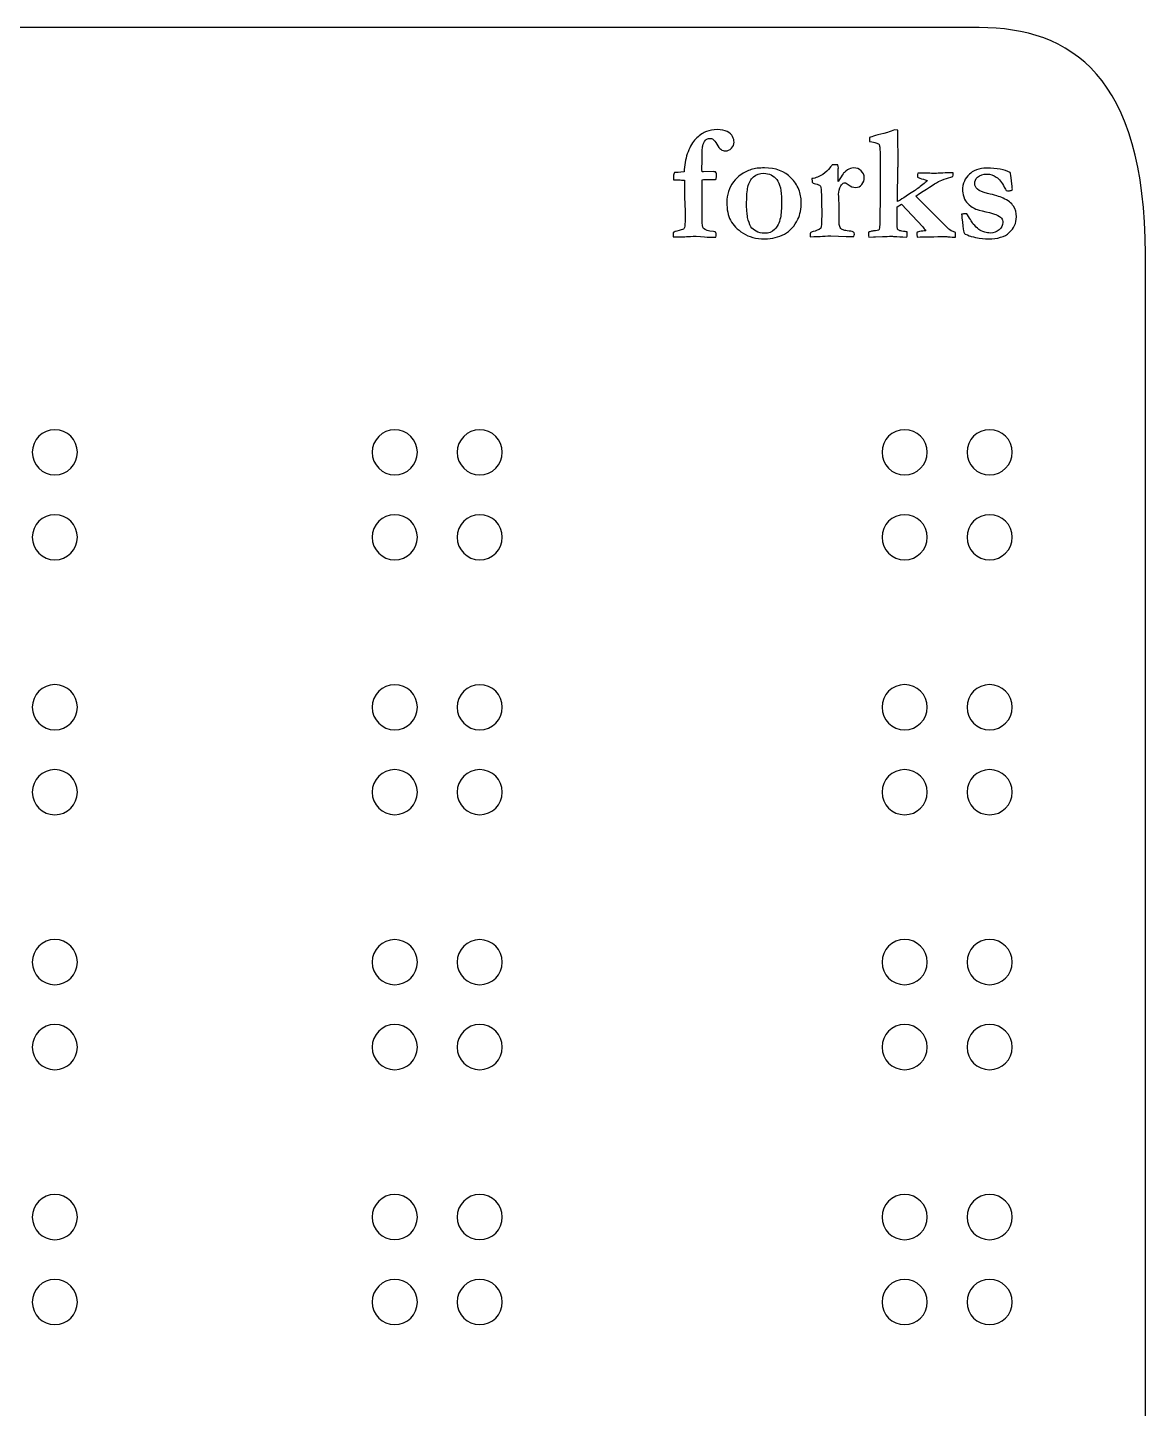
# Model space of a CAD drawing. Extents: x 18 to 78, y 139 to 281.
# Drawn here: x 49.84 to 78.32, y 245.33 to 280.52 of the extents above; entities that cross this region are included whole.
import ezdxf

# ---------------------------------------------------------------- set-up
doc = ezdxf.new("R2010")
doc.units = 0
doc.header["$MEASUREMENT"] = 0
doc.layers.add('LAYER_1', color=7, linetype='CONTINUOUS')

# ---------------------------------------------------------------- blocks, each defined once
blk = doc.blocks.new('BLOCK_3')
at = {"layer": 'LAYER_1', "color": 106}
for points, knots in [([(66.289, 275.183), (66.289, 275.183), (66.287, 275.299), (66.287, 275.299), (66.308, 275.309), (66.358, 275.326), (66.435, 275.347), (66.511, 275.369), (66.553, 275.384), (66.561, 275.394), (66.576, 275.409), (66.584, 275.43), (66.584, 275.458), (66.584, 275.458), (66.584, 275.503), (66.584, 275.503), (66.59, 275.632), (66.592, 275.703), (66.592, 275.718), (66.592, 275.731), (66.591, 275.748), (66.59, 275.77), (66.59, 275.77), (66.588, 275.795), (66.588, 275.795), (66.588, 275.795), (66.59, 275.821), (66.59, 275.821), (66.59, 275.821), (66.59, 275.84), (66.59, 275.84), (66.59, 275.84), (66.578, 276.196), (66.578, 276.196), (66.578, 276.196), (66.575, 276.593), (66.575, 276.593), (66.575, 276.593), (66.571, 276.632), (66.571, 276.632), (66.546, 276.632), (66.51, 276.633), (66.462, 276.636), (66.462, 276.636), (66.332, 276.636), (66.332, 276.636), (66.323, 276.637), (66.311, 276.639), (66.296, 276.643), (66.295, 276.68), (66.294, 276.71), (66.294, 276.732), (66.294, 276.771), (66.304, 276.802), (66.323, 276.826), (66.364, 276.826), (66.446, 276.831), (66.567, 276.84), (66.571, 277.005), (66.597, 277.158), (66.646, 277.303), (66.695, 277.447), (66.757, 277.562), (66.831, 277.649), (66.831, 277.649), (66.885, 277.709), (66.885, 277.709), (66.976, 277.786), (67.059, 277.84), (67.136, 277.871), (67.213, 277.902), (67.303, 277.918), (67.408, 277.918), (67.51, 277.918), (67.594, 277.901), (67.661, 277.868), (67.729, 277.835), (67.774, 277.792), (67.8, 277.741), (67.826, 277.689), (67.838, 277.641), (67.838, 277.597), (67.838, 277.542), (67.816, 277.491), (67.77, 277.445), (67.725, 277.399), (67.674, 277.376), (67.619, 277.376), (67.578, 277.376), (67.537, 277.39), (67.497, 277.417), (67.469, 277.438), (67.436, 277.481), (67.397, 277.546), (67.358, 277.612), (67.327, 277.654), (67.305, 277.671), (67.283, 277.688), (67.253, 277.696), (67.218, 277.696), (67.175, 277.696), (67.138, 277.679), (67.106, 277.646), (67.075, 277.613), (67.053, 277.565), (67.04, 277.504), (67.027, 277.442), (67.022, 277.318), (67.022, 277.132), (67.022, 277.132), (67.02, 276.904), (67.02, 276.904), (67.02, 276.904), (67.022, 276.844), (67.022, 276.844), (67.022, 276.844), (67.06, 276.842), (67.06, 276.842), (67.06, 276.842), (67.305, 276.848), (67.305, 276.848), (67.317, 276.848), (67.336, 276.846), (67.362, 276.842), (67.382, 276.825), (67.391, 276.812), (67.391, 276.801), (67.391, 276.801), (67.387, 276.762), (67.387, 276.762), (67.387, 276.762), (67.387, 276.706), (67.387, 276.706), (67.387, 276.698), (67.385, 276.682), (67.381, 276.658), (67.368, 276.651), (67.354, 276.648), (67.337, 276.648), (67.337, 276.648), (67.319, 276.648), (67.319, 276.648), (67.319, 276.648), (67.162, 276.644), (67.162, 276.644), (67.137, 276.644), (67.116, 276.645), (67.103, 276.648), (67.103, 276.648), (67.084, 276.648), (67.084, 276.648), (67.07, 276.648), (67.05, 276.645), (67.022, 276.639), (67.022, 276.639), (67.021, 276.537), (67.021, 276.537), (67.021, 276.528), (67.021, 276.513), (67.022, 276.492), (67.024, 276.413), (67.025, 276.36), (67.025, 276.331), (67.025, 276.331), (67.024, 276.027), (67.024, 276.027), (67.024, 276.027), (67.027, 275.806), (67.027, 275.806), (67.027, 275.806), (67.025, 275.629), (67.025, 275.629), (67.022, 275.503), (67.035, 275.428), (67.062, 275.402), (67.102, 275.362), (67.185, 275.335), (67.31, 275.321), (67.334, 275.319), (67.355, 275.314), (67.374, 275.306), (67.38, 275.273), (67.382, 275.252), (67.382, 275.242), (67.382, 275.227), (67.38, 275.205), (67.374, 275.178), (67.374, 275.178), (67.226, 275.178), (67.226, 275.178), (67.213, 275.178), (67.133, 275.183), (66.984, 275.192), (66.984, 275.192), (66.873, 275.2), (66.873, 275.2), (66.765, 275.2), (66.683, 275.198), (66.623, 275.193), (66.593, 275.19), (66.481, 275.186), (66.289, 275.183)], [0, 0, 0, 0, 1, 1, 1, 2, 2, 2, 3, 3, 3, 4, 4, 4, 5, 5, 5, 6, 6, 6, 7, 7, 7, 8, 8, 8, 9, 9, 9, 10, 10, 10, 11, 11, 11, 12, 12, 12, 13, 13, 13, 14, 14, 14, 15, 15, 15, 16, 16, 16, 17, 17, 17, 18, 18, 18, 19, 19, 19, 20, 20, 20, 21, 21, 21, 22, 22, 22, 23, 23, 23, 24, 24, 24, 25, 25, 25, 26, 26, 26, 27, 27, 27, 28, 28, 28, 29, 29, 29, 30, 30, 30, 31, 31, 31, 32, 32, 32, 33, 33, 33, 34, 34, 34, 35, 35, 35, 36, 36, 36, 37, 37, 37, 38, 38, 38, 39, 39, 39, 40, 40, 40, 41, 41, 41, 42, 42, 42, 43, 43, 43, 44, 44, 44, 45, 45, 45, 46, 46, 46, 47, 47, 47, 48, 48, 48, 49, 49, 49, 50, 50, 50, 51, 51, 51, 52, 52, 52, 53, 53, 53, 54, 54, 54, 55, 55, 55, 56, 56, 56, 57, 57, 57, 58, 58, 58, 59, 59, 59, 60, 60, 60, 61, 61, 61, 62, 62, 62, 63, 63, 63, 64, 64, 64, 65, 65, 65, 66, 66, 66, 67, 67, 67, 67]), ([(71.264, 275.302), (71.289, 275.315), (71.314, 275.323), (71.338, 275.327), (71.363, 275.331), (71.381, 275.335), (71.392, 275.337), (71.472, 275.345), (71.518, 275.353), (71.531, 275.358), (71.54, 275.387), (71.547, 275.432), (71.549, 275.494), (71.549, 275.494), (71.562, 276.367), (71.562, 276.367), (71.562, 276.367), (71.562, 276.485), (71.562, 276.485), (71.562, 276.485), (71.564, 276.573), (71.564, 276.573), (71.564, 276.573), (71.564, 277.166), (71.564, 277.166), (71.564, 277.306), (71.559, 277.407), (71.549, 277.469), (71.548, 277.484), (71.543, 277.507), (71.535, 277.537), (71.507, 277.56), (71.481, 277.576), (71.454, 277.586), (71.428, 277.595), (71.373, 277.604), (71.289, 277.614), (71.287, 277.631), (71.287, 277.645), (71.287, 277.655), (71.287, 277.67), (71.288, 277.692), (71.291, 277.721), (71.344, 277.739), (71.495, 277.781), (71.744, 277.847), (71.813, 277.866), (71.874, 277.888), (71.928, 277.911), (71.928, 277.911), (72.012, 277.907), (72.012, 277.907), (72.012, 277.907), (72.016, 276.991), (72.016, 276.991), (72.016, 276.984), (72.014, 276.94), (72.01, 276.859), (72.009, 276.83), (72.008, 276.772), (72.008, 276.688), (72.008, 276.688), (72.004, 276.378), (72.004, 276.378), (72.004, 276.378), (72.004, 276.083), (72.004, 276.083), (72.072, 276.124), (72.216, 276.217), (72.433, 276.36), (72.508, 276.409), (72.591, 276.471), (72.684, 276.546), (72.722, 276.576), (72.75, 276.6), (72.768, 276.619), (72.746, 276.629), (72.725, 276.637), (72.704, 276.642), (72.652, 276.655), (72.589, 276.676), (72.516, 276.706), (72.515, 276.725), (72.514, 276.739), (72.514, 276.748), (72.514, 276.762), (72.516, 276.783), (72.521, 276.811), (72.521, 276.811), (72.673, 276.813), (72.673, 276.813), (72.686, 276.813), (72.721, 276.812), (72.779, 276.808), (72.838, 276.805), (72.897, 276.803), (72.956, 276.803), (73.004, 276.803), (73.072, 276.806), (73.159, 276.812), (73.246, 276.818), (73.3, 276.821), (73.321, 276.821), (73.343, 276.821), (73.376, 276.82), (73.42, 276.817), (73.421, 276.802), (73.422, 276.791), (73.422, 276.784), (73.422, 276.77), (73.419, 276.751), (73.414, 276.726), (73.414, 276.726), (73.251, 276.673), (73.251, 276.673), (73.161, 276.647), (73.094, 276.62), (73.047, 276.594), (72.932, 276.529), (72.739, 276.405), (72.467, 276.221), (72.5, 276.187), (72.535, 276.152), (72.571, 276.118), (72.571, 276.118), (72.624, 276.068), (72.624, 276.068), (72.624, 276.068), (72.777, 275.915), (72.777, 275.915), (72.777, 275.915), (73.114, 275.575), (73.114, 275.575), (73.114, 275.575), (73.309, 275.38), (73.309, 275.38), (73.337, 275.36), (73.394, 275.331), (73.48, 275.294), (73.481, 275.255), (73.482, 275.231), (73.482, 275.224), (73.482, 275.213), (73.481, 275.196), (73.48, 275.174), (73.465, 275.174), (73.42, 275.177), (73.346, 275.184), (73.303, 275.19), (73.265, 275.192), (73.234, 275.192), (72.948, 275.192), (72.704, 275.189), (72.502, 275.182), (72.502, 275.203), (72.501, 275.219), (72.498, 275.23), (72.498, 275.23), (72.496, 275.262), (72.496, 275.262), (72.496, 275.271), (72.499, 275.287), (72.506, 275.308), (72.541, 275.319), (72.587, 275.328), (72.644, 275.333), (72.668, 275.334), (72.694, 275.337), (72.721, 275.341), (72.7, 275.378), (72.675, 275.412), (72.644, 275.444), (72.644, 275.444), (72.107, 276.016), (72.107, 276.016), (72.107, 276.016), (71.994, 275.955), (71.994, 275.955), (71.994, 275.955), (71.994, 275.523), (71.994, 275.523), (71.994, 275.51), (71.995, 275.488), (71.998, 275.455), (71.998, 275.455), (72, 275.378), (72, 275.378), (72.028, 275.36), (72.049, 275.348), (72.065, 275.342), (72.088, 275.334), (72.132, 275.327), (72.197, 275.32), (72.215, 275.319), (72.231, 275.316), (72.246, 275.312), (72.246, 275.312), (72.246, 275.259), (72.246, 275.259), (72.246, 275.259), (72.251, 275.221), (72.251, 275.221), (72.251, 275.214), (72.248, 275.202), (72.244, 275.186), (72.244, 275.186), (72.23, 275.18), (72.23, 275.18), (72.103, 275.185), (72.002, 275.19), (71.928, 275.196), (71.888, 275.199), (71.857, 275.201), (71.833, 275.201), (71.821, 275.201), (71.79, 275.2), (71.742, 275.199), (71.742, 275.199), (71.624, 275.199), (71.624, 275.199), (71.624, 275.199), (71.446, 275.184), (71.446, 275.184), (71.446, 275.184), (71.393, 275.186), (71.393, 275.186), (71.393, 275.186), (71.271, 275.18), (71.271, 275.18), (71.265, 275.203), (71.262, 275.225), (71.262, 275.244), (71.262, 275.26), (71.263, 275.279), (71.264, 275.302)], [0, 0, 0, 0, 1, 1, 1, 2, 2, 2, 3, 3, 3, 4, 4, 4, 5, 5, 5, 6, 6, 6, 7, 7, 7, 8, 8, 8, 9, 9, 9, 10, 10, 10, 11, 11, 11, 12, 12, 12, 13, 13, 13, 14, 14, 14, 15, 15, 15, 16, 16, 16, 17, 17, 17, 18, 18, 18, 19, 19, 19, 20, 20, 20, 21, 21, 21, 22, 22, 22, 23, 23, 23, 24, 24, 24, 25, 25, 25, 26, 26, 26, 27, 27, 27, 28, 28, 28, 29, 29, 29, 30, 30, 30, 31, 31, 31, 32, 32, 32, 33, 33, 33, 34, 34, 34, 35, 35, 35, 36, 36, 36, 37, 37, 37, 38, 38, 38, 39, 39, 39, 40, 40, 40, 41, 41, 41, 42, 42, 42, 43, 43, 43, 44, 44, 44, 45, 45, 45, 46, 46, 46, 47, 47, 47, 48, 48, 48, 49, 49, 49, 50, 50, 50, 51, 51, 51, 52, 52, 52, 53, 53, 53, 54, 54, 54, 55, 55, 55, 56, 56, 56, 57, 57, 57, 58, 58, 58, 59, 59, 59, 60, 60, 60, 61, 61, 61, 62, 62, 62, 63, 63, 63, 64, 64, 64, 65, 65, 65, 66, 66, 66, 67, 67, 67, 68, 68, 68, 69, 69, 69, 70, 70, 70, 71, 71, 71, 72, 72, 72, 73, 73, 73, 74, 74, 74, 75, 75, 75, 76, 76, 76, 77, 77, 77, 78, 78, 78, 78]), ([(69.288, 276.69), (69.376, 276.604), (69.442, 276.506), (69.486, 276.395), (69.529, 276.284), (69.551, 276.18), (69.551, 276.082), (69.551, 275.897), (69.523, 275.748), (69.466, 275.635), (69.38, 275.464), (69.265, 275.338), (69.121, 275.257), (68.976, 275.176), (68.808, 275.135), (68.616, 275.135), (68.4, 275.135), (68.218, 275.183), (68.068, 275.279), (67.919, 275.376), (67.811, 275.486), (67.747, 275.608), (67.684, 275.731), (67.652, 275.883), (67.652, 276.065), (67.652, 276.158), (67.667, 276.25), (67.697, 276.343), (67.727, 276.436), (67.769, 276.517), (67.822, 276.586), (67.875, 276.655), (67.933, 276.712), (67.997, 276.759), (68.089, 276.826), (68.182, 276.873), (68.275, 276.901), (68.368, 276.929), (68.481, 276.943), (68.614, 276.943), (68.902, 276.944), (69.127, 276.859), (69.288, 276.69)], [0, 0, 0, 0, 1, 1, 1, 2, 2, 2, 3, 3, 3, 4, 4, 4, 5, 5, 5, 6, 6, 6, 7, 7, 7, 8, 8, 8, 9, 9, 9, 10, 10, 10, 11, 11, 11, 12, 12, 12, 13, 13, 13, 14, 14, 14, 14]), ([(69.782, 275.287), (69.8, 275.302), (69.823, 275.314), (69.852, 275.321), (69.922, 275.336), (69.99, 275.364), (70.053, 275.404), (70.065, 275.437), (70.071, 275.548), (70.071, 275.738), (70.071, 276.086), (70.064, 276.321), (70.049, 276.444), (70.046, 276.465), (70.035, 276.485), (70.015, 276.501), (69.981, 276.519), (69.934, 276.535), (69.875, 276.549), (69.848, 276.556), (69.831, 276.571), (69.825, 276.594), (69.825, 276.594), (69.819, 276.671), (69.819, 276.671), (69.921, 276.685), (70.013, 276.72), (70.096, 276.775), (70.178, 276.831), (70.241, 276.888), (70.282, 276.946), (70.304, 276.977), (70.323, 277.001), (70.34, 277.018), (70.34, 277.018), (70.484, 277.022), (70.484, 277.022), (70.491, 276.991), (70.495, 276.964), (70.495, 276.943), (70.495, 276.928), (70.494, 276.91), (70.493, 276.888), (70.491, 276.839), (70.49, 276.8), (70.49, 276.768), (70.49, 276.753), (70.491, 276.696), (70.493, 276.596), (70.549, 276.693), (70.59, 276.758), (70.617, 276.791), (70.629, 276.806), (70.666, 276.84), (70.726, 276.892), (70.773, 276.927), (70.826, 276.943), (70.886, 276.943), (70.959, 276.943), (71.022, 276.919), (71.076, 276.869), (71.129, 276.819), (71.156, 276.762), (71.156, 276.698), (71.156, 276.633), (71.136, 276.575), (71.095, 276.523), (71.055, 276.471), (71, 276.445), (70.933, 276.445), (70.874, 276.445), (70.812, 276.47), (70.747, 276.52), (70.709, 276.55), (70.678, 276.565), (70.654, 276.565), (70.654, 276.565), (70.64, 276.563), (70.64, 276.563), (70.611, 276.554), (70.584, 276.528), (70.561, 276.485), (70.522, 276.416), (70.503, 276.345), (70.503, 276.271), (70.503, 276.271), (70.507, 276.215), (70.507, 276.215), (70.513, 276.114), (70.517, 275.875), (70.52, 275.5), (70.524, 275.466), (70.537, 275.432), (70.559, 275.397), (70.583, 275.378), (70.609, 275.364), (70.634, 275.356), (70.66, 275.348), (70.704, 275.341), (70.768, 275.335), (70.831, 275.33), (70.869, 275.321), (70.883, 275.309), (70.897, 275.297), (70.904, 275.278), (70.904, 275.252), (70.904, 275.236), (70.9, 275.216), (70.892, 275.191), (70.892, 275.191), (70.697, 275.191), (70.697, 275.191), (70.697, 275.191), (70.303, 275.21), (70.303, 275.21), (70.203, 275.21), (70.113, 275.205), (70.032, 275.197), (70.032, 275.197), (69.996, 275.197), (69.996, 275.197), (69.987, 275.197), (69.915, 275.194), (69.781, 275.187), (69.777, 275.21), (69.775, 275.227), (69.775, 275.238), (69.775, 275.25), (69.778, 275.266), (69.782, 275.287)], [0, 0, 0, 0, 1, 1, 1, 2, 2, 2, 3, 3, 3, 4, 4, 4, 5, 5, 5, 6, 6, 6, 7, 7, 7, 8, 8, 8, 9, 9, 9, 10, 10, 10, 11, 11, 11, 12, 12, 12, 13, 13, 13, 14, 14, 14, 15, 15, 15, 16, 16, 16, 17, 17, 17, 18, 18, 18, 19, 19, 19, 20, 20, 20, 21, 21, 21, 22, 22, 22, 23, 23, 23, 24, 24, 24, 25, 25, 25, 26, 26, 26, 27, 27, 27, 28, 28, 28, 29, 29, 29, 30, 30, 30, 31, 31, 31, 32, 32, 32, 33, 33, 33, 34, 34, 34, 35, 35, 35, 36, 36, 36, 37, 37, 37, 38, 38, 38, 39, 39, 39, 40, 40, 40, 41, 41, 41, 42, 42, 42, 43, 43, 43, 43]), ([(73.635, 275.761), (73.676, 275.77), (73.706, 275.774), (73.726, 275.774), (73.735, 275.774), (73.75, 275.773), (73.769, 275.772), (73.769, 275.772), (73.788, 275.751), (73.788, 275.751), (73.863, 275.62), (73.911, 275.541), (73.935, 275.513), (73.983, 275.457), (74.03, 275.411), (74.077, 275.376), (74.109, 275.355), (74.158, 275.332), (74.226, 275.308), (74.272, 275.292), (74.32, 275.284), (74.371, 275.284), (74.458, 275.284), (74.532, 275.312), (74.594, 275.367), (74.656, 275.423), (74.687, 275.483), (74.687, 275.548), (74.687, 275.592), (74.676, 275.63), (74.652, 275.661), (74.628, 275.692), (74.582, 275.723), (74.512, 275.753), (74.477, 275.768), (74.391, 275.793), (74.252, 275.827), (74.114, 275.862), (74.03, 275.884), (74.001, 275.895), (73.936, 275.92), (73.879, 275.955), (73.829, 275.999), (73.778, 276.043), (73.74, 276.093), (73.714, 276.148), (73.678, 276.226), (73.66, 276.294), (73.66, 276.35), (73.66, 276.455), (73.675, 276.541), (73.706, 276.607), (73.736, 276.674), (73.779, 276.733), (73.834, 276.784), (73.874, 276.823), (73.934, 276.858), (74.015, 276.89), (74.096, 276.921), (74.182, 276.937), (74.274, 276.937), (74.405, 276.937), (74.52, 276.928), (74.62, 276.91), (74.719, 276.892), (74.803, 276.866), (74.872, 276.83), (74.88, 276.798), (74.892, 276.725), (74.907, 276.611), (74.922, 276.496), (74.93, 276.428), (74.93, 276.408), (74.93, 276.398), (74.928, 276.388), (74.923, 276.377), (74.887, 276.366), (74.858, 276.36), (74.834, 276.36), (74.821, 276.36), (74.801, 276.362), (74.774, 276.365), (74.762, 276.384), (74.745, 276.413), (74.725, 276.452), (74.658, 276.574), (74.591, 276.661), (74.521, 276.711), (74.452, 276.761), (74.371, 276.786), (74.28, 276.786), (74.185, 276.786), (74.105, 276.759), (74.04, 276.704), (73.993, 276.664), (73.97, 276.609), (73.97, 276.54), (73.97, 276.495), (73.994, 276.449), (74.043, 276.402), (74.091, 276.353), (74.175, 276.317), (74.295, 276.292), (74.476, 276.252), (74.609, 276.212), (74.695, 276.172), (74.819, 276.114), (74.907, 276.046), (74.957, 275.967), (75.008, 275.889), (75.033, 275.798), (75.033, 275.695), (75.033, 275.535), (74.973, 275.402), (74.852, 275.295), (74.731, 275.188), (74.555, 275.134), (74.323, 275.134), (74.293, 275.134), (74.214, 275.142), (74.086, 275.155), (74.028, 275.162), (73.96, 275.176), (73.881, 275.197), (73.862, 275.202), (73.812, 275.222), (73.73, 275.257), (73.715, 275.265), (73.704, 275.275), (73.698, 275.287), (73.692, 275.298), (73.683, 275.356), (73.67, 275.459), (73.648, 275.628), (73.637, 275.728), (73.635, 275.761)], [0, 0, 0, 0, 1, 1, 1, 2, 2, 2, 3, 3, 3, 4, 4, 4, 5, 5, 5, 6, 6, 6, 7, 7, 7, 8, 8, 8, 9, 9, 9, 10, 10, 10, 11, 11, 11, 12, 12, 12, 13, 13, 13, 14, 14, 14, 15, 15, 15, 16, 16, 16, 17, 17, 17, 18, 18, 18, 19, 19, 19, 20, 20, 20, 21, 21, 21, 22, 22, 22, 23, 23, 23, 24, 24, 24, 25, 25, 25, 26, 26, 26, 27, 27, 27, 28, 28, 28, 29, 29, 29, 30, 30, 30, 31, 31, 31, 32, 32, 32, 33, 33, 33, 34, 34, 34, 35, 35, 35, 36, 36, 36, 37, 37, 37, 38, 38, 38, 39, 39, 39, 40, 40, 40, 41, 41, 41, 42, 42, 42, 43, 43, 43, 44, 44, 44, 45, 45, 45, 45]), ([(68.157, 275.975), (68.17, 275.804), (68.179, 275.705), (68.184, 275.679), (68.202, 275.587), (68.23, 275.507), (68.269, 275.441), (68.295, 275.398), (68.338, 275.36), (68.399, 275.327), (68.46, 275.294), (68.532, 275.277), (68.616, 275.277), (68.717, 275.277), (68.801, 275.309), (68.87, 275.374), (68.939, 275.438), (68.989, 275.538), (69.019, 275.675), (69.039, 275.765), (69.048, 275.912), (69.048, 276.116), (69.048, 276.367), (69.007, 276.545), (68.924, 276.649), (68.841, 276.753), (68.732, 276.805), (68.597, 276.805), (68.491, 276.805), (68.403, 276.776), (68.334, 276.716), (68.264, 276.657), (68.216, 276.569), (68.188, 276.454), (68.171, 276.379), (68.16, 276.22), (68.157, 275.975)], [0, 0, 0, 0, 1, 1, 1, 2, 2, 2, 3, 3, 3, 4, 4, 4, 5, 5, 5, 6, 6, 6, 7, 7, 7, 8, 8, 8, 9, 9, 9, 10, 10, 10, 11, 11, 11, 12, 12, 12, 12])]:
    blk.add_open_spline(points, degree=3, knots=knots, dxfattribs=at)

msp = doc.modelspace()

# ---------------------------------------------------------------- linework, layer by layer
at = {"layer": 'LAYER_1', "color": 1}
msp.add_open_spline([(74.086, 139.216), (74.086, 139.216), (22.552, 139.216), (22.552, 139.216), (20.224, 139.216), (18.319, 139.397), (18.319, 143.931), (18.319, 143.931), (18.319, 274.745), (18.319, 274.745), (18.319, 279.28), (20.224, 280.518), (22.552, 280.518), (22.552, 280.518), (74.086, 280.518), (74.086, 280.518), (76.415, 280.518), (78.319, 279.28), (78.319, 274.745), (78.319, 274.745), (78.319, 143.931), (78.319, 143.931), (78.319, 139.397), (76.415, 139.216), (74.086, 139.216)], degree=3, knots=[0, 0, 0, 0, 1, 1, 1, 2, 2, 2, 3, 3, 3, 4, 4, 4, 5, 5, 5, 6, 6, 6, 7, 7, 7, 8, 8, 8, 8], dxfattribs=at)
at = {"layer": 'LAYER_1', "color": 7}
for points in [[(50.529, 270.272), (50.847, 270.272), (51.105, 270.014), (51.105, 269.696), (51.105, 269.378), (50.847, 269.12), (50.529, 269.12), (50.211, 269.12), (49.953, 269.378), (49.953, 269.696), (49.953, 270.014), (50.211, 270.272), (50.529, 270.272)], [(59.191, 270.271), (59.509, 270.271), (59.767, 270.013), (59.767, 269.696), (59.767, 269.378), (59.509, 269.12), (59.191, 269.12), (58.874, 269.12), (58.616, 269.378), (58.616, 269.696), (58.616, 270.013), (58.874, 270.271), (59.191, 270.271)], [(61.356, 270.271), (61.674, 270.271), (61.932, 270.013), (61.932, 269.696), (61.932, 269.378), (61.674, 269.12), (61.356, 269.12), (61.039, 269.12), (60.781, 269.378), (60.781, 269.696), (60.781, 270.013), (61.039, 270.271), (61.356, 270.271)], [(72.184, 270.272), (72.502, 270.272), (72.76, 270.014), (72.76, 269.696), (72.76, 269.378), (72.502, 269.12), (72.184, 269.12), (71.866, 269.12), (71.609, 269.378), (71.609, 269.696), (71.609, 270.014), (71.866, 270.272), (72.184, 270.272)], [(74.35, 270.272), (74.668, 270.272), (74.926, 270.014), (74.926, 269.696), (74.926, 269.378), (74.668, 269.12), (74.35, 269.12), (74.032, 269.12), (73.774, 269.378), (73.774, 269.696), (73.774, 270.014), (74.032, 270.272), (74.35, 270.272)], [(50.529, 268.106), (50.847, 268.106), (51.105, 267.848), (51.105, 267.53), (51.105, 267.212), (50.847, 266.955), (50.529, 266.955), (50.211, 266.955), (49.953, 267.212), (49.953, 267.53), (49.953, 267.848), (50.211, 268.106), (50.529, 268.106)], [(59.191, 268.106), (59.509, 268.106), (59.767, 267.848), (59.767, 267.53), (59.767, 267.213), (59.509, 266.955), (59.191, 266.955), (58.874, 266.955), (58.616, 267.213), (58.616, 267.53), (58.616, 267.848), (58.874, 268.106), (59.191, 268.106)], [(61.356, 268.106), (61.674, 268.106), (61.932, 267.848), (61.932, 267.53), (61.932, 267.213), (61.674, 266.955), (61.356, 266.955), (61.039, 266.955), (60.781, 267.213), (60.781, 267.53), (60.781, 267.848), (61.039, 268.106), (61.356, 268.106)], [(72.184, 268.106), (72.502, 268.106), (72.76, 267.848), (72.76, 267.53), (72.76, 267.212), (72.502, 266.955), (72.184, 266.955), (71.866, 266.955), (71.609, 267.212), (71.609, 267.53), (71.609, 267.848), (71.866, 268.106), (72.184, 268.106)], [(74.35, 268.106), (74.668, 268.106), (74.926, 267.848), (74.926, 267.53), (74.926, 267.212), (74.668, 266.955), (74.35, 266.955), (74.032, 266.955), (73.774, 267.212), (73.774, 267.53), (73.774, 267.848), (74.032, 268.106), (74.35, 268.106)], [(50.529, 263.775), (50.847, 263.775), (51.105, 263.517), (51.105, 263.199), (51.105, 262.881), (50.847, 262.623), (50.529, 262.623), (50.211, 262.623), (49.953, 262.881), (49.953, 263.199), (49.953, 263.517), (50.211, 263.775), (50.529, 263.775)], [(59.191, 263.774), (59.509, 263.774), (59.767, 263.517), (59.767, 263.199), (59.767, 262.881), (59.509, 262.624), (59.191, 262.624), (58.874, 262.624), (58.616, 262.881), (58.616, 263.199), (58.616, 263.517), (58.874, 263.774), (59.191, 263.774)], [(61.356, 263.774), (61.674, 263.774), (61.932, 263.517), (61.932, 263.199), (61.932, 262.881), (61.674, 262.624), (61.356, 262.624), (61.039, 262.624), (60.781, 262.881), (60.781, 263.199), (60.781, 263.517), (61.039, 263.774), (61.356, 263.774)], [(72.184, 263.775), (72.502, 263.775), (72.76, 263.517), (72.76, 263.199), (72.76, 262.881), (72.502, 262.623), (72.184, 262.623), (71.866, 262.623), (71.609, 262.881), (71.609, 263.199), (71.609, 263.517), (71.866, 263.775), (72.184, 263.775)], [(74.35, 263.775), (74.668, 263.775), (74.926, 263.517), (74.926, 263.199), (74.926, 262.881), (74.668, 262.623), (74.35, 262.623), (74.032, 262.623), (73.774, 262.881), (73.774, 263.199), (73.774, 263.517), (74.032, 263.775), (74.35, 263.775)], [(50.529, 261.61), (50.847, 261.61), (51.105, 261.352), (51.105, 261.034), (51.105, 260.716), (50.847, 260.458), (50.529, 260.458), (50.211, 260.458), (49.953, 260.716), (49.953, 261.034), (49.953, 261.352), (50.211, 261.61), (50.529, 261.61)], [(59.191, 261.609), (59.509, 261.609), (59.767, 261.352), (59.767, 261.034), (59.767, 260.716), (59.509, 260.459), (59.191, 260.459), (58.874, 260.459), (58.616, 260.716), (58.616, 261.034), (58.616, 261.352), (58.874, 261.609), (59.191, 261.609)], [(61.356, 261.609), (61.674, 261.609), (61.932, 261.352), (61.932, 261.034), (61.932, 260.716), (61.674, 260.459), (61.356, 260.459), (61.039, 260.459), (60.781, 260.716), (60.781, 261.034), (60.781, 261.352), (61.039, 261.609), (61.356, 261.609)], [(72.184, 261.61), (72.502, 261.61), (72.76, 261.352), (72.76, 261.034), (72.76, 260.716), (72.502, 260.458), (72.184, 260.458), (71.866, 260.458), (71.609, 260.716), (71.609, 261.034), (71.609, 261.352), (71.866, 261.61), (72.184, 261.61)], [(74.35, 261.61), (74.668, 261.61), (74.926, 261.352), (74.926, 261.034), (74.926, 260.716), (74.668, 260.458), (74.35, 260.458), (74.032, 260.458), (73.774, 260.716), (73.774, 261.034), (73.774, 261.352), (74.032, 261.61), (74.35, 261.61)], [(50.529, 257.279), (50.847, 257.279), (51.105, 257.021), (51.105, 256.703), (51.105, 256.385), (50.847, 256.127), (50.529, 256.127), (50.211, 256.127), (49.953, 256.385), (49.953, 256.703), (49.953, 257.021), (50.211, 257.279), (50.529, 257.279)], [(59.191, 257.278), (59.509, 257.278), (59.767, 257.021), (59.767, 256.703), (59.767, 256.385), (59.509, 256.128), (59.191, 256.128), (58.874, 256.128), (58.616, 256.385), (58.616, 256.703), (58.616, 257.021), (58.874, 257.278), (59.191, 257.278)], [(61.356, 257.278), (61.674, 257.278), (61.932, 257.021), (61.932, 256.703), (61.932, 256.385), (61.674, 256.128), (61.356, 256.128), (61.039, 256.128), (60.781, 256.385), (60.781, 256.703), (60.781, 257.021), (61.039, 257.278), (61.356, 257.278)], [(72.184, 257.279), (72.502, 257.279), (72.76, 257.021), (72.76, 256.703), (72.76, 256.385), (72.502, 256.127), (72.184, 256.127), (71.866, 256.127), (71.609, 256.385), (71.609, 256.703), (71.609, 257.021), (71.866, 257.279), (72.184, 257.279)], [(74.35, 257.279), (74.668, 257.279), (74.926, 257.021), (74.926, 256.703), (74.926, 256.385), (74.668, 256.127), (74.35, 256.127), (74.032, 256.127), (73.774, 256.385), (73.774, 256.703), (73.774, 257.021), (74.032, 257.279), (74.35, 257.279)], [(50.529, 255.113), (50.847, 255.113), (51.105, 254.855), (51.105, 254.537), (51.105, 254.219), (50.847, 253.961), (50.529, 253.961), (50.211, 253.961), (49.953, 254.219), (49.953, 254.537), (49.953, 254.855), (50.211, 255.113), (50.529, 255.113)], [(59.191, 255.113), (59.509, 255.113), (59.767, 254.855), (59.767, 254.537), (59.767, 254.219), (59.509, 253.962), (59.191, 253.962), (58.874, 253.962), (58.616, 254.219), (58.616, 254.537), (58.616, 254.855), (58.874, 255.113), (59.191, 255.113)], [(61.356, 255.113), (61.674, 255.113), (61.932, 254.855), (61.932, 254.537), (61.932, 254.219), (61.674, 253.962), (61.356, 253.962), (61.039, 253.962), (60.781, 254.219), (60.781, 254.537), (60.781, 254.855), (61.039, 255.113), (61.356, 255.113)], [(72.184, 255.113), (72.502, 255.113), (72.76, 254.855), (72.76, 254.537), (72.76, 254.219), (72.502, 253.961), (72.184, 253.961), (71.866, 253.961), (71.609, 254.219), (71.609, 254.537), (71.609, 254.855), (71.866, 255.113), (72.184, 255.113)], [(74.35, 255.113), (74.668, 255.113), (74.926, 254.855), (74.926, 254.537), (74.926, 254.219), (74.668, 253.961), (74.35, 253.961), (74.032, 253.961), (73.774, 254.219), (73.774, 254.537), (73.774, 254.855), (74.032, 255.113), (74.35, 255.113)], [(50.529, 250.782), (50.847, 250.782), (51.105, 250.524), (51.105, 250.206), (51.105, 249.888), (50.847, 249.63), (50.529, 249.63), (50.211, 249.63), (49.953, 249.888), (49.953, 250.206), (49.953, 250.524), (50.211, 250.782), (50.529, 250.782)], [(59.191, 250.782), (59.509, 250.782), (59.767, 250.524), (59.767, 250.206), (59.767, 249.888), (59.509, 249.631), (59.191, 249.631), (58.874, 249.631), (58.616, 249.888), (58.616, 250.206), (58.616, 250.524), (58.874, 250.782), (59.191, 250.782)], [(61.356, 250.782), (61.674, 250.782), (61.932, 250.524), (61.932, 250.206), (61.932, 249.888), (61.674, 249.631), (61.356, 249.631), (61.039, 249.631), (60.781, 249.888), (60.781, 250.206), (60.781, 250.524), (61.039, 250.782), (61.356, 250.782)], [(72.184, 250.782), (72.502, 250.782), (72.76, 250.524), (72.76, 250.206), (72.76, 249.888), (72.502, 249.63), (72.184, 249.63), (71.866, 249.63), (71.609, 249.888), (71.609, 250.206), (71.609, 250.524), (71.866, 250.782), (72.184, 250.782)], [(74.35, 250.782), (74.668, 250.782), (74.926, 250.524), (74.926, 250.206), (74.926, 249.888), (74.668, 249.63), (74.35, 249.63), (74.032, 249.63), (73.774, 249.888), (73.774, 250.206), (73.774, 250.524), (74.032, 250.782), (74.35, 250.782)], [(50.529, 248.616), (50.847, 248.616), (51.105, 248.358), (51.105, 248.041), (51.105, 247.723), (50.847, 247.465), (50.529, 247.465), (50.211, 247.465), (49.953, 247.723), (49.953, 248.041), (49.953, 248.358), (50.211, 248.616), (50.529, 248.616)], [(59.191, 248.616), (59.509, 248.616), (59.767, 248.358), (59.767, 248.041), (59.767, 247.723), (59.509, 247.465), (59.191, 247.465), (58.874, 247.465), (58.616, 247.723), (58.616, 248.041), (58.616, 248.358), (58.874, 248.616), (59.191, 248.616)], [(61.356, 248.616), (61.674, 248.616), (61.932, 248.358), (61.932, 248.041), (61.932, 247.723), (61.674, 247.465), (61.356, 247.465), (61.039, 247.465), (60.781, 247.723), (60.781, 248.041), (60.781, 248.358), (61.039, 248.616), (61.356, 248.616)], [(72.184, 248.616), (72.502, 248.616), (72.76, 248.358), (72.76, 248.041), (72.76, 247.723), (72.502, 247.465), (72.184, 247.465), (71.866, 247.465), (71.609, 247.723), (71.609, 248.041), (71.609, 248.358), (71.866, 248.616), (72.184, 248.616)], [(74.35, 248.616), (74.668, 248.616), (74.926, 248.358), (74.926, 248.041), (74.926, 247.723), (74.668, 247.465), (74.35, 247.465), (74.032, 247.465), (73.774, 247.723), (73.774, 248.041), (73.774, 248.358), (74.032, 248.616), (74.35, 248.616)]]:
    msp.add_open_spline(points, degree=3, knots=[0, 0, 0, 0, 1, 1, 1, 2, 2, 2, 3, 3, 3, 4, 4, 4, 4], dxfattribs=at)

# ---------------------------------------------------------------- block references
at = {"layer": 'LAYER_1'}
msp.add_blockref('BLOCK_3', (0, 0), dxfattribs=at)

doc.saveas('drawing.dxf')
